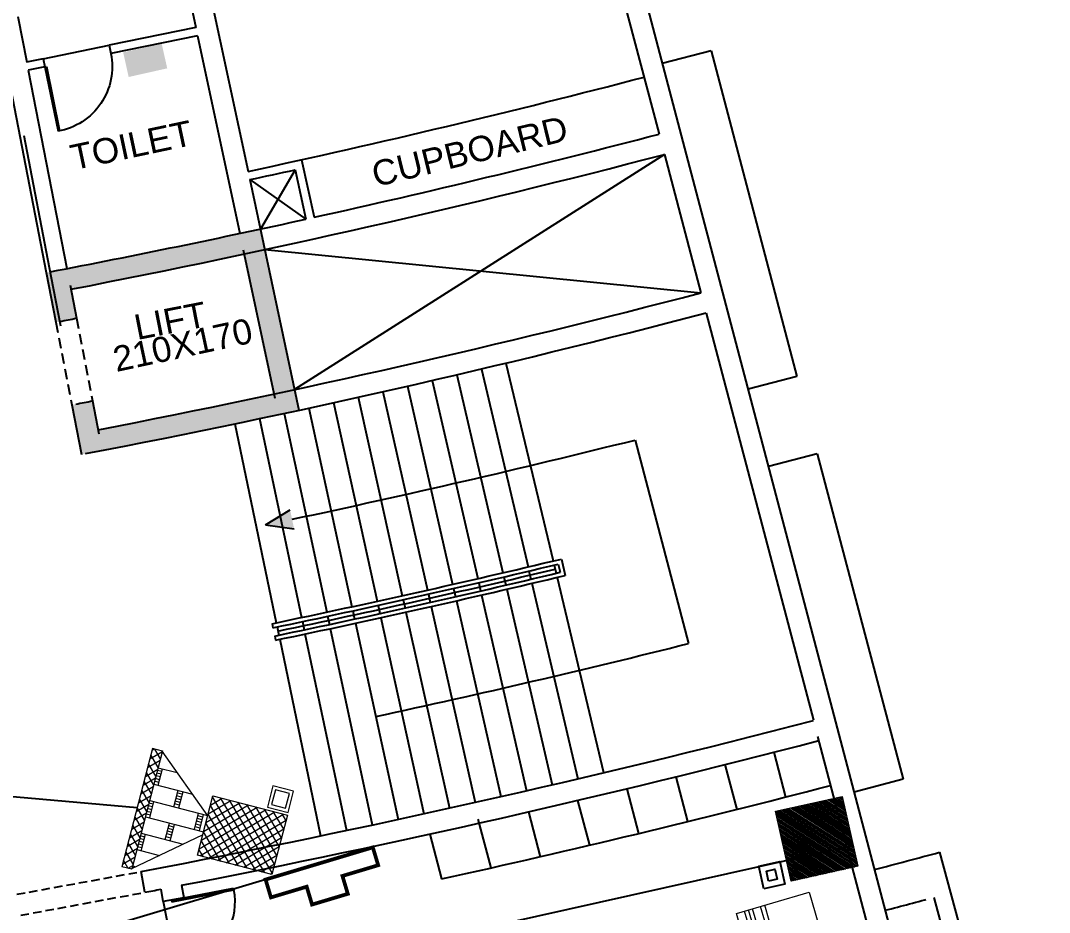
# Model space of a CAD drawing. Header units: inches. Extents: x -221585 to 401252, y -284294 to 332380.
# Drawn here: x 149091 to 150312, y 27899 to 28958 of the extents above; entities that cross this region are included whole.
import ezdxf
from ezdxf.enums import TextEntityAlignment as Align

# ---------------------------------------------------------------- set-up
doc = ezdxf.new("R2010")
doc.units = ezdxf.units.IN
doc.header["$MEASUREMENT"] = 0
doc.linetypes.add('HIDDEN', pattern=[0.375, 0.25, -0.125])
doc.linetypes.add('HIDDEN2', pattern=[0.1875, 0.125, -0.0625])
for name, color, linetype, lineweight in [('A-SEC-TXT', 3, 'Continuous', 0), ('A-WALL', 1, 'Continuous', 9), ('FURN', 56, 'Continuous', 0), ('text', 72, 'HIDDEN2', 5), ('Wall mount speaker', 2, 'Continuous', 0)]:
    doc.layers.add(name, color=color, linetype=linetype, lineweight=lineweight)
for name, color, linetype in [('A-TEXT', 3, 'Continuous'), ('AC-GRND-PATT', 251, 'Continuous'), ('ELV points', 7, 'Continuous'), ('Power', 7, 'Continuous'), ('TEL', 6, 'Continuous')]:
    doc.layers.add(name, color=color, linetype=linetype)
doc.styles.add('DIM', font='arial.ttf')
doc.styles.get("Standard").update_dxf_attribs({"font": 'arial.ttf'})
pattern_1 = [(135.0000000000003, (-206628.5231979876, -439172.1450680238), (31.07679027994059, 31.076790279941), []), (45.00000000000047, (-206628.5231979876, -439172.1450680238), (31.076790279941, -31.07679027994059), [])]

# ---------------------------------------------------------------- blocks, each defined once
blk = doc.blocks.new('d2')
at = {"color": 1, "ltscale": 8}
for p, q in [((-332.7724172614214, -186.4581764328696, 9945.751709231745), (-332.752790872899, -186.4543287226979, 9945.751709231745)), ((-332.752790872899, -186.4543287226979, 9945.751709231745), (-332.7527916240782, -186.4543288797367, 9945.731709231757)), ((-332.7527916240782, -186.4543288797367, 9945.731709231757), (-332.7527916240782, -186.4543288797367, 9945.731709231757)), ((-332.6085017414763, -187.1903182922934, 9945.751709231745), (-332.752790872899, -186.4543287226979, 9945.751709231745)), ((-332.6281281299989, -187.1941660024647, 9945.751709231745), (-332.7724172614215, -186.4581764328692, 9945.751709231745)), ((-334.2259961698037, -186.7431473710579, 9945.751709231745), (-334.2063697812812, -186.7392996608862, 9945.751709231745)), ((-334.0817070383812, -187.4791369406529, 9945.751709231745), (-334.2259961698038, -186.7431473710574, 9945.751709231745)), ((-334.0620806498586, -187.4752892304817, 9945.751709231745), (-334.2063697812812, -186.7392996608862, 9945.751709231745)), ((-332.6281281299988, -187.1941660024651, 9945.751709231745), (-332.6085017414762, -187.1903182922938, 9945.751709231745)), ((-334.0630681975737, -187.5773845544328, 9945.751709231745), (-332.5886641982305, -187.2883309031043, 9945.751709231745)), ((-334.0817070383811, -187.4791369406534, 9945.751709231745), (-334.0620806498586, -187.4752892304817, 9945.751709231745))]:
    blk.add_line(p, q, dxfattribs=at)
for centre, radius, start, end in [((-332.6281281299988, -187.1941660024651, 9945.751709231745), 0.7499999999999942, 101.0920325923212, 178.0402427362697), ((-334.0620806498586, -187.4752892304817, 9945.751709231745), 0.7500000000000046, 24.1438224483131, 101.0920325923255)]:
    blk.add_arc(centre, radius, start, end, dxfattribs=at)
blk = doc.blocks.new('TRTH')
at = {"color": 1, "ltscale": 8}
for p, q in [((-589.8393136805753, -68.75925391937484), (-589.8393136805753, -67.97951037179017)), ((-589.8193136805753, -68.75925391937484), (-589.8193136805753, -67.97925391937488)), ((-589.8393136805753, -68.75925391937484), (-589.8193136805753, -68.75925391937484)), ((-589.8393136805753, -68.85925391937485), (-589.0393136805752, -68.85925391937485))]:
    blk.add_line(p, q, dxfattribs=at)
blk.add_arc((-589.8193136805753, -68.75925391937484), 0.7799999999999728, 0, 91.4692835813525, dxfattribs=at)
blk = doc.blocks.new('A$C25933C84')
at = {"color": 8, "linetype": 'Continuous'}
for p, q in [((3.09138386e-08, 0.8999999646001342), (2.000000030913838, 0.8999999646001342)), ((3.09138386e-08, -3.53998679e-08), (3.09138386e-08, 0.8999999646001342)), ((0.3000000309138429, 0.8999999646001342), (0.3000000309138429, -3.53998679e-08)), ((0.6000000309138401, 0.6999999646001349), (0.6000000309138401, 0.8999999646001342)), ((2.000000030913838, 0.8999999646001342), (2.000000030913838, -3.53998679e-08)), ((0.6500000309138443, 0.2999999646001328), (0.6000000309138401, 0.6999999646001349)), ((0.7000000309138416, 0.4499999646001315), (0.6000000309138401, 0.6999999646001349)), ((0.9000000309138441, 0.2499999646001321), (0.7000000309138416, 0.4499999646001315)), ((0.7500000309138386, -3.53998679e-08), (0.6500000309138443, 0.2999999646001328)), ((0.7500000309138386, -3.53998679e-08), (0.9000000309138441, 0.2499999646001321)), ((2.000000030913838, -3.53998679e-08), (3.09138386e-08, -3.53998679e-08))]:
    blk.add_line(p, q, dxfattribs=at)
at = {"color": 8}
for p, q in [((0.9000000309138478, -3.53998679e-08), (0.9000000309138441, 0.8999999646001342)), ((0.9500000309138448, -3.53998679e-08), (0.9500000309138448, 0.8999999646001342)), ((1.000000030913841, -3.53998679e-08), (1.000000030913845, 0.8999999646001342)), ((1.050000030913845, -3.53998679e-08), (1.050000030913845, 0.8999999646001342)), ((0.6000000309138401, 0.7999999646001328), (2.000000030913838, 0.7999999646001364)), ((0.6000000309138401, 0.7499999646001321), (2.000000030913838, 0.7499999646001358)), ((0.6000000309138401, 0.6999999646001314), (2.000000030913838, 0.6999999646001349)), ((0.6400000309138392, 0.59999996460013), (2.000000030913838, 0.59999996460013)), ((0.6600000309138389, 0.5499999646001295), (2.000000030913835, 0.5499999646001257))]:
    blk.add_line(p, q, dxfattribs=at)
blk = doc.blocks.new('A$C54490F4E')
at = {"layer": 'Wall mount speaker', "ltscale": 0.1}
h = blk.add_hatch(dxfattribs=at)
h.set_pattern_fill('ANSI31', color=3, scale=50, style=0)
h.set_pattern_definition([(45, (0, 0), (-4.419417382415921, 4.419417382415922), [])])
h.paths.add_polyline_path([(347.3943627336994, 331.8744077282026), (0, 331.8744077282026), (0, -0.000979312986601144), (347.3943627336994, -0.000979312986601144)])
at = {"layer": 'Wall mount speaker', "color": 3, "ltscale": 0.1}
blk.add_lwpolyline([(0, 331.8744077282026), (347.3943627336994, 331.8744077282026), (347.3943627336994, -0.000979312986601144), (0, -0.000979312986601144)], close=True, dxfattribs=at)
blk = doc.blocks.new('A$C1A917D7C')
at = {"layer": 'TEL', "elevation": 4.688536560893128e-10}
for points in [[(-0.001348408171907067, 956.4689931767061), (227.1987723985221, 956.4689931767061), (227.1987723985221, 744.3099329518154), (-0.001348408171907067, 744.3099329518154)], [(63.03447302966379, 893.4331717165187), (164.1629509606864, 893.4331717165187), (164.1629509606864, 807.3457543971017), (63.03447302966379, 807.3457543971017)]]:
    blk.add_lwpolyline(points, close=True, dxfattribs=at)
at = {"layer": 'Wall mount speaker', "color": 2, "ltscale": 0.1, "xscale": 2.038325862171721, "yscale": 2.038325862171721, "zscale": 2.038325862171721}
blk.add_blockref('A$C54490F4E', (14.10959961800836, 0.001338687725365162), dxfattribs=at)
blk = doc.blocks.new('data')
at = {"layer": 'Power', "color": 3, "const_width": 2}
blk.add_lwpolyline([(58948.65488717612, 155709.8161146982), (58948.65488717612, 155714.8161146982), (58948.65488717612, 155719.8161146982), (58958.65488717612, 155719.8161146982), (58968.65488717612, 155719.8161146982), (58968.65488717612, 155724.8161146982), (58968.65488717612, 155729.8161146982), (58978.65488717612, 155729.8161146982), (58988.65488717612, 155729.8161146982), (58988.65488717612, 155719.8161146982), (59008.65488717612, 155719.8161146982), (59008.65488717612, 155709.8161146982), (58948.65488717612, 155709.8161146982)], dxfattribs=at)
blk = doc.blocks.new('A$C08703A85')
at = {"layer": 'AC-GRND-PATT', "lineweight": -2, "ltscale": 0.1}
h = blk.add_hatch(dxfattribs=at)
h.set_pattern_fill('ANSI37', color=0, scale=351.5937463113331, angle=-2.691e-13)
h.set_pattern_definition(pattern_1)
h.paths.add_polyline_path([(-0.003734150435775518, 836.800141538959), (67.48671045014635, 836.800141538959), (70.3150150985457, 834.4036621111445), (70.3150150985457, 5.948316450696439), (63.24153318116441, 0.001329909544438124), (-0.003734150435775518, 0.001329909544438124)])
h = blk.add_hatch(dxfattribs=at)
h.set_pattern_fill('BRSTONE', color=0, scale=351.5937463113331, angle=-2.691e-13)
h.set_pattern_definition([(180.000000000001, (-206628.5231979876, -439172.1450680238), (-6.724011267479903e-13, 116.02593628274), []), (90, (-206944.9575696974, -439172.1450680238), (175.7968731556658, 116.025936282741), [116.02593628274, -116.02593628274]), (90, (-206909.7981950431, -439172.1450680238), (175.7968731556658, 116.025936282741), [116.02593628274, -116.02593628274]), (180.000000000001, (-206944.9575696974, -439152.8074119729), (-175.7968731556674, 116.025936282739), [-316.4343716801998, 35.1593746311333]), (180.000000000001, (-206944.9575696974, -439133.469755922), (-175.7968731556674, 116.025936282739), [-316.4343716801998, 35.1593746311333]), (180.000000000001, (-206944.9575696974, -439114.132099886), (-175.7968731556674, 116.025936282739), [-316.4343716801998, 35.1593746311333]), (180.000000000001, (-206944.9575696974, -439094.794443835), (-175.7968731556674, 116.025936282739), [-316.4343716801998, 35.1593746311333]), (180.000000000001, (-206944.9575696974, -439075.4567877841), (-175.7968731556674, 116.025936282739), [-316.4343716801998, 35.1593746311333])])
h.paths.add_polyline_path([(70.3150150985457, 834.4036621111445), (481.4555202932097, 486.0360413151793), (481.4555202932097, 351.6121742981486), (70.3150150985457, 5.948316450696439)])
h = blk.add_hatch(dxfattribs=at)
h.set_pattern_fill('ANSI37', color=0, scale=351.5937463113331, angle=-2.691e-13)
h.set_pattern_definition(pattern_1)
h.paths.add_polyline_path([(1008.846139809582, 627.6013600486331), (1008.846139809582, 205.6888644653372), (481.4555202932097, 205.6888644653372), (481.4555202932097, 416.6451122718863), (481.4555202932097, 627.6013600486331)])
at = {"layer": 'A-WALL', "color": 10, "lineweight": -2, "ltscale": 0.1}
for p, q in [((-0.003734150435775518, 836.800141538959), (-0.003734150435775518, 0.001329909544438124)), ((70.3150150985457, 836.800141538959), (-0.003734150435775518, 836.800141538959)), ((481.4555202932097, 486.0360413151793), (67.48671045014635, 836.800141538959)), ((70.3150150985457, 838.5576078253798), (70.3150150985457, 0.001329909544438124)), ((481.4555202932097, 205.6888644653372), (481.4555202932097, 627.6013600486331)), ((481.4555202932097, 627.6013600486331), (1008.846139809582, 627.6013600486331)), ((1008.846139809582, 627.6013600486331), (1008.846139809582, 205.6888644653372)), ((498.59251584718, 471.5155203151517), (494.5514070005156, 474.9396330821328)), ((481.4555202932097, 205.6888644653372), (481.4555202932097, 416.6451122718863)), ((481.4555202932097, 351.6121742981486), (63.24153318116441, 0.001329909544438124)), ((1008.846139809582, 205.6888644653372), (481.4555202932097, 205.6888644653372))]:
    blk.add_line(p, q, dxfattribs=at)
at = {"layer": 'A-WALL', "color": 10, "linetype": 'ByBlock', "lineweight": -2, "ltscale": 0.1}
blk.add_line((70.3150150985457, 0.001329909544438124), (-0.003734150435775518, 0.001329909544438124), dxfattribs=at)
blk = doc.blocks.new('A$C1C8104B6')
at = {"color": 6}
for points in [[(736.5003980866168, 0.0002716926392167807), (887, 0.0002716926392167807), (887, 146), (736.5003980866168, 146)], [(759.5003980866168, 23.00027169263922), (864, 23.00027169263922), (864, 123), (759.5003980866168, 123)]]:
    blk.add_lwpolyline(points, close=True, dxfattribs=at)
at = {"layer": 'A-SEC-TXT', "rotation": 270}
blk.add_blockref('A$C08703A85', (89.89903803798393, 1008.846411502222), dxfattribs=at)

msp = doc.modelspace()

# ---------------------------------------------------------------- hatches: boundary and pattern name
at = {"ltscale": 10}
h = msp.add_hatch(color=4, dxfattribs=at)
h.dxf.hatch_style = 1
edge = h.paths.add_edge_path()
edge.add_line((149356.0815791836, 28680.96632060238), (149391.5258733451, 28514.72010622478))
edge.add_arc((147043.8030472375, 39510.42508547644), 11243.54616920153, 280.96579519097565, 282.0524052153104, ccw=False)
edge.add_line((149182.5834915088, 28472.1757374064), (149175.8983706633, 28506.53137301338))
edge.add_arc((143725.6505870802, 56654.9660352142), 28671.23253079016, 280.90834834500026, 280.9583076510803, ccw=False)
edge.add_line((149151.3521508685, 28501.789706861), (149162.7732554616, 28442.8866571836))
edge.add_arc((146962.9866923271, 39912.08014489088), 11678.24730778616, 280.8574503099009, 282.1513114415081)
edge.add_line((149421.1892696545, 28495.48256633729), (149375.3154310586, 28710.64701375669))
edge.add_arc((146962.6208569221, 39913.87757988967), 11460.0815977027, 280.8553299656909, 282.15343178569225, ccw=False)
edge.add_line((149120.8958710573, 28658.864510623), (149132.3169761414, 28599.96145841321))
edge.add_arc((143754.2033465864, 56507.70842028078), 28421.23232198126, 280.9077770544286, 280.9581758152012)
edge.add_line((149156.863225136, 28604.70297397186), (149150.2009241353, 28639.06303429454))
edge.add_arc((146987.5513186387, 39791.38838533394), 11360.07984353942, 280.9745380783752, 282.0342236726813)
h = msp.add_hatch(color=2, dxfattribs=at)
h.dxf.hatch_style = 1
h.paths.add_polyline_path([(149415.3600570502, 28354.69844849462), (149381.4282379781, 28359.25676127257), (149410.581196387, 28377.20812826593)])

# ---------------------------------------------------------------- linework, layer by layer
at = {"color": 4, "ltscale": 10}
for p, q in [((149311.7184619239, 29008.93918071337, -0.005813458577303088), (149360.7192091093, 28779.10843155488, -0.005813458577303088)), ((149287.2679940448, 29003.72625250639, -0.005813458577303088), (149298.737354561, 28949.9309152667, -0.005813458577303088)), ((149087.380837108, 28963.05049809739, -0.005813458577303088), (149097.854191429, 28909.03536279856, -0.005813458577303088)), ((149062.9047998922, 28958.2840268807, -0.005813458577303088), (149120.8990374216, 28658.84818104022, -0.005813458577303088)), ((149298.8277449557, 28949.94931683438, -0.005813458577303088), (149195.8484902133, 28928.9849241507, -0.005813458577303088)), ((149300.8226145561, 28940.15031202378, -0.005813458577303088), (149197.7520873381, 28919.16733819946, -0.005813458577303088)), ((149300.8226145561, 28940.15031202378, -0.005813458577303088), (149350.8686509769, 28705.4167884816, -0.005813458577303088)), ((149195.8484902133, 28928.9849241507, -0.005813458577303088), (149197.7520873381, 28919.16733819938, -0.005813458577303088)), ((149117.4530511861, 28913.02527506898, -0.005813458577303088), (149097.7629189534, 28909.01678165789, -0.005813458577303088)), ((149117.4530511861, 28913.02527506898, -0.005813458577303088), (149119.3566483107, 28903.20768911777, -0.005813458577303088)), ((149119.3566483107, 28903.20768911777, -0.005813458577303088), (149099.7577885538, 28899.21777684729, -0.005813458577303088)), ((149099.7577885537, 28899.21777684729, -0.005813458577303088), (149145.4421378194, 28663.60593454698, -0.005813458577303088)), ((149094.289002969, 28821.64644710653, -0.005813458577303088), (149126.6488017469, 28654.75446048437, -0.005813458577303088)), ((149424.192881732, 28792.78402002169, -0.005813458577303088), (149439.2329651453, 28724.62153044507, -0.005813458577303088)), ((149416.5398002954, 28781.05751425949, -0.005813458577303088), (149429.4678552064, 28722.46685462659, -0.005813458577303088)), ((149362.804383691, 28769.3282289302, -0.005813458577303088), (149421.1892696545, 28495.48256633729, -0.005813458577303088)), ((149479.0704405404, 28733.52863022908, -0.005813458577303088), (149479.0743593453, 28733.51138402989, -0.005813458577303088)), ((149355.0389935423, 28685.85641417817, -0.005813458577303088), (149392.5720766324, 28509.81304544838, -0.005813458577303088)), ((149120.8958710573, 28658.864510623, -0.005813458577303088), (149132.3169761414, 28599.96145841324, -0.005813458577303088)), ((149126.6488017468, 28654.75446048437, -0.005813458577303088), (149138.069906831, 28595.85140827455, -0.005813458577303088)), ((149149.249166925, 28643.97161435529, -0.005813458577303088), (149156.863225136, 28604.70297397186, -0.005813458577303088)), ((149175.8983706633, 28506.53137301338, -0.005813458577303088), (149183.5124288743, 28467.26273262997, -0.005813458577303088)), ((149151.3521508685, 28501.78970686103, -0.005813458577303088), (149162.7732554616, 28442.8866571836, -0.005813458577303088)), ((149238.2257540736, 27922.82640364194, -0.005813458577303088), (149233.690977039, 27947.41199555476, -0.005813458577303088)), ((149260.0658007375, 27911.71473026367, 0.4108647754949715), (149257.3251743828, 27926.468234446, 0.4413479292386882)), ((149281.7861029099, 27931.24811435024, 0.4413479292382334), (149284.6100718055, 27916.3415200413, 0.4157120098005258)), ((149284.6100718055, 27916.3415200413, 0.4157120098005258), (149260.0658007375, 27911.71473026367, 0.4108647754949715))]:
    msp.add_line(p, q, dxfattribs=at)
at = {"color": 4, "ltscale": 8}
for p, q in [((149824.5982057598, 29013.51089298907, 0.4152727955343156), (150130.2228508886, 27853.06411420637, 0.4152727955343156)), ((149800.4225934134, 29007.14380827725, 0.4152727955343156), (149848.8125365092, 28823.40877746134, 0.4152727955343156)), ((149855.166464952, 28799.23992500773, -58.42977080888155), (149898.4838838688, 28634.85088685622, 0.8364210417159361)), ((149904.8429674589, 28610.66306422996, 0.4152727955343156), (150032.1848443511, 28127.15012377083, 0.4152727955343156)), ((150037.1531877625, 28107.77682156376, 0.4152727955343156), (150105.9177960062, 27846.67985375559, 0.4152727955343156))]:
    msp.add_line(p, q, dxfattribs=at)
at = {"color": 20, "ltscale": 10}
for p, q in [((149910.6252874156, 28922.43873013697, 0.4152727955343156), (149852.6038177867, 28907.15772682907, 0.4152727955343156)), ((149910.6252874155, 28922.43873013697, 0.4152727955343156), (150012.4986428015, 28535.62893261058, 0.4152727955343156)), ((150012.4986428014, 28535.62893261058, 0.4152727955343156), (149954.4771731723, 28520.34792930268, 0.4152727955343156)), ((150036.6843589299, 28443.79655972739, 0.4152727955343156), (149978.662889301, 28428.51555641946, 0.4152727955343156)), ((150036.6843589299, 28443.79655972739, 0.4152727955343156), (150138.5577143158, 28056.98676220096, 0.4152727955343156)), ((150138.5577143158, 28056.98676220096, 0.4152727955343156), (150080.5362446869, 28041.70575889309, 0.4152727955343156)), ((150181.9246181367, 27970.36103097578, -0.005813458577303088), (150312.4263946349, 27487.69211097907, -0.005813458577303088))]:
    msp.add_line(p, q, dxfattribs=at)
at = {"color": 2, "ltscale": 10}
for p, q in [((149855.166464952, 28799.23992500773, -58.42977080888155), (149415.9742943611, 28519.94263577201, -0.005813458577303088)), ((149416.5398002954, 28781.05751425949, -0.005813458577303088), (149375.3084467066, 28710.65568519534, -0.005813458601410915)), ((149362.804383691, 28769.3282289302, -0.005813458577303088), (149429.4678552064, 28722.46685462659, -0.005813458577303088)), ((149380.5701171278, 28686.21565954947, -0.005813215028504182), (149898.4838838688, 28634.85088685622, 0.8364210417159361)), ((149820.2842132599, 28460.04659548479, 0.4152727955343156), (149883.9598911165, 28218.27212986739, 0.4152727955343156)), ((149381.4282379781, 28359.25676127257, -0.005813458577303088), (149410.581196387, 28377.20812826593, -0.005813458577303088)), ((149381.4282379781, 28359.25676127257, -0.005813458577303088), (149415.3600570502, 28354.69844849462, -0.005813458577303088)), ((149729.071182257, 28312.66787793177, -0.005813458577303088), (149731.3908049383, 28302.94062916185, -0.005813458577303088)), ((149732.7742558157, 28318.69441271982, -0.005813458577303088), (149737.4135024322, 28299.23990992272, -0.005813458577303088))]:
    msp.add_line(p, q, dxfattribs=at)
at = {"color": 2, "linetype": 'HIDDEN2', "ltscale": 100}
for p, q in [((149156.8632251358, 28604.70297397186, -0.005813458577303088), (149175.8983706635, 28506.53137301338, -0.005813458577303088)), ((149132.3203248962, 28599.94418759002, -0.005813458577303088), (149151.3554704238, 28501.77258663152, -0.005813458577303088))]:
    msp.add_line(p, q, dxfattribs=at)
at = {"color": 2, "ltscale": 8}
for p, q in [((149637.8090699904, 28544.35590339232, 0.4151723493089019), (149693.2158487993, 28309.29774279795, 0.4239911958721603)), ((149666.9998860675, 28551.27672562552, 0.415173774708288), (149723.0181565782, 28316.3635430048, 0.4239926511309324)), ((149608.6003430627, 28537.51106629406, 0.415170923914344), (149663.395254972, 28302.30951946911, 0.4239897406183157)), ((149550.1291555644, 28524.04935213343, 0.4151595205841279), (149603.6992080574, 28288.56580817357, 0.4239780984101671)), ((149579.3737051027, 28530.74221510255, 0.4151666477017102), (149633.5563749105, 28295.39887380631, 0.4239853748272147)), ((149491.5863177503, 28510.89160784478, 0.415136712996965), (149543.9300098901, 28275.13243433677, 0.4239548130477253)), ((149520.8666935382, 28517.4324812462, 0.4151495424167937), (149573.8237534842, 28281.81032651138, 0.423967911219334)), ((149432.971817973, 28498.03788284045, 0.4151024992990173), (149484.0876485786, 28262.00944840621, 0.4239198826383177)), ((149462.2880265626, 28504.42673887803, 0.4151210320639382), (149514.017975603, 28268.53213874427, 0.4239388036291771)), ((149374.2856387557, 28485.48825126419, 0.4150568767085812), (149424.1721062802, 28249.19692607869, 0.4238733043419707)), ((149403.6376896145, 28491.72504977301, 0.4150811143254884), (149454.1390264006, 28255.56437357394, 0.4238980496905427)), ((149344.9156622999, 28479.32750045114, 0.4150297859554151), (149394.1868850559, 28242.90711933283, 0.4238456460894007)), ((149724.1779551395, 28311.49991603541, 0.424175236564114), (149726.497552262, 28301.77266209667, 0.4245404074304773)), ((149694.362987077, 28304.4311142142, 0.424173780687136), (149696.6572636322, 28294.69785704675, 0.4245389503170838)), ((149634.6781693164, 28290.52634086019, 0.4241679571693577), (149636.9217581284, 28280.78127496802, 0.4245331218536439)), ((149664.5297251979, 28297.43992222637, 0.4241723248150855), (149666.7986656497, 28287.70072774084, 0.424537493208625)), ((149697.8044019098, 28289.83122846299, 0.4247215351320577), (149752.5228977523, 28057.6930450189, 0.4334308308063317)), ((149727.6573508233, 28296.90903512728, 0.4247229928636571), (149782.9797421973, 28064.91402868823, 0.4334323180263944)), ((149574.9201729448, 28276.9320210303, 0.4241504861427821), (149577.1130118659, 28267.1754100682, 0.4245156359896782)), ((149604.8083188751, 28283.69037248082, 0.4241606776612237), (149607.0265405104, 28273.93950109534, 0.4245258361633368)), ((149638.0435525343, 28275.90874202193, 0.424715704195787), (149691.5531456986, 28043.4889204933, 0.4334248819160056)), ((149667.9331358755, 28282.8311304981, 0.4247200774053947), (149722.0473656493, 28050.55134201881, 0.4334293435913033)), ((149515.0889890407, 28263.64819257172, 0.4241213661874639), (149517.2310159161, 28253.88030022664, 0.4244864913040374)), ((149545.0137302242, 28270.25129202813, 0.4241373824069541), (149547.1811708926, 28260.48900741084, 0.4245025211254116)), ((149578.2094313265, 28262.29710458715, 0.4246982109131263), (149630.5086395961, 28029.60193314096, 0.433407034761597)), ((149608.1356513281, 28269.06406540256, 0.4247084154143934), (149661.0402373305, 28036.50578285837, 0.4334174456897983)), ((149455.1846027316, 28250.67491858017, 0.4240805949361963), (149457.2757553936, 28240.89600859264, 0.4244456854275018)), ((149485.1459473489, 28257.12273133716, 0.4241024371588011), (149487.2625448895, 28247.34929719912, 0.4244675461997645)), ((149548.2648912267, 28255.60786510217, 0.4246850904846422), (149599.958351166, 28022.77737697937, 0.4333936489198642)), ((149389.2918364732, 28241.88805088522, 0.4238456073207093), (149390.3119446968, 28236.99321853653, 0.4240281303213109)), ((149395.2069931875, 28238.01228742565, 0.424028169073539), (149397.2472094507, 28228.22262361117, 0.424393215041821)), ((149425.2049523987, 28244.30476613696, 0.4240558390755815), (149427.2706446358, 28234.52044625349, 0.4244209085428032)), ((149488.3208436599, 28242.4625801301, 0.4246501007202479), (149538.8016950033, 28009.36617593725, 0.4333579513472596)), ((149518.3020293537, 28248.99635405409, 0.4246690538623223), (149569.3893703315, 28016.03212162382, 0.4333772878925899)), ((149392.3521611438, 28227.20355384027, 0.4243931763224751), (149393.3722693672, 28222.30872149272, 0.4245756993230358)), ((149428.3034907543, 28229.62828631177, 0.4246034432764141), (149477.5702506077, 27996.27225709132, 0.4333103500696378)), ((149458.3213317245, 28236.00655359887, 0.4246282306731555), (149508.1953227121, 28002.77955039604, 0.4333356388908189)), ((149398.2673175823, 28223.327791704, 0.4245757380259612), (149446.9264754593, 27989.84430973, 0.4332820843694627))]:
    msp.add_line(p, q, dxfattribs=at)
at = {"color": 253, "ltscale": 8}
for p, q in [((149985.1767753415, 28089.17515257867, 0.4152727955343156), (149999.184669414, 28035.98763706598, 0.4152727955343156)), ((149927.0157503456, 28074.42403643344, 0.4152727955343156), (149941.0242783718, 28021.23411381927, 0.4152727955343156)), ((149868.7786435769, 28059.96180029034, 0.4152727955343156), (149882.7881512835, 28006.76815786138, 0.4152727955343156)), ((149810.4654389988, 28045.78850503995, 0.4152727955343156), (149824.4762723304, 27992.58982925648, 0.4152727955343156)), ((149752.0761149083, 28031.90423308809, 0.4152727955343156), (149766.0886201038, 27978.69920929188, 0.4152727955343156)), ((149693.6106439277, 28018.30908838661, 0.4152727955343156), (149707.6251675978, 27965.09640050797, 0.4152727955343156)), ((149633.7947261239, 28009.84154609159, 0.4152727955343156), (149649.0858821995, 27951.78152673617, 0.4152727955343156)), ((149576.4511233498, 27991.98670451289, 0.4152727955343156), (149590.4707256759, 27938.75473314417, 0.4152727955343156))]:
    msp.add_line(p, q, dxfattribs=at)
at = {"color": 144}
msp.add_line((149072.1440507036, 28037.49946883287, -0.005813458577303088), (149229.0905933277, 28023.37241816071), dxfattribs=at)
at = {"color": 6}
msp.add_line((149061.3024822515, 27751.27408576378, 0.08197296359399511), (150079.3941732213, 27978.49282678131, 0.421086253814521), dxfattribs=at)
at = {"color": 42}
msp.add_line((149445.2060363054, 27957.05474604899), (148569.5095851894, 27694.74769851394), dxfattribs=at)
at = {"color": 2, "linetype": 'HIDDEN2', "ltscale": 80}
for p, q in [((149086.1455013547, 27920.38733352926, -0.005813458577303088), (149233.690977006, 27947.41199554848, -0.005813458577303088)), ((149090.6993899989, 27895.56783266448, -0.005813458577303088), (149238.2028093233, 27922.82210871649, -0.005813458577303088))]:
    msp.add_line(p, q, dxfattribs=at)
at = {"color": 20, "linetype": 'HIDDEN', "ltscale": 200}
msp.add_line((150175.3476011787, 27916.80487410318, -0.005813458577303088), (150279.1091008023, 27530.49728785119, -0.005813458577303088), dxfattribs=at)
at = {"color": 4, "ltscale": 10}
for centre, radius, start, end in [((146987.5506637612, 39786.59870603018, -0.005813458577303088), 11260.40723452308, 282.1665041138489, 284.6264381575547), ((146986.3093797308, 39793.60791008652, 0.8363590496459343), 11337.51266072134, 282.4950088566438, 284.6243560511018), ((146992.8527058486, 39765.34142893728, -58.42977080888155), 11333.50000000172, 280.9732954312253, 284.628659795897), ((146521.5339889585, 41915.00416608516, -0.005813458577303088), 13449.22352036277, 282.196146911754, 282.4304583652377), ((146992.8527058488, 39765.34142893559, -0.005813458577303088), 11308.5, 280.8719631430671, 282.4429607413086), ((146992.8527058596, 39765.34142889095, 0.8364210417159361), 11503.49999995406, 280.9734112084004, 284.6306331046619), ((146992.8527058488, 39765.34142893559, -0.005813458577303088), 11368.5, 280.8724979485562, 280.9732954312253), ((147090.8958955403, 39296.82554113005, 0.8364210417159361), 11049.90359288788, 280.8329433223932, 284.7525836030139), ((146992.8527058488, 39765.34142893559, -0.005813458577303088), 11468.5, 280.8729393271124, 280.9732954312253), ((146940.036471987, 40019.99543001503, -28.99148811092261), 12288.53619315786, 280.757342535581, 284.5742592167911), ((146992.8527058492, 39765.34142893344, 29.10197779938242), 12053.49999999784, 280.9468916056734, 284.6361992897854), ((146992.8527058488, 39765.34142893559, -0.005813458577303088), 12053.5, 280.7359960588661, 280.8279290681033)]:
    msp.add_arc(centre, radius, start, end, dxfattribs=at)
at = {"color": 2, "ltscale": 10}
for radius, start, end in [(11653.5, 281.9860703380606, 284.0415291983821), (11903.5, 282.2196358268405, 284.0565107527273)]:
    msp.add_arc((146992.8523432828, 39765.34142890858, -0.005813458577303088), radius, start, end, dxfattribs=at)
at = {"color": 2, "ltscale": 8}
for radius, start, end in [(11770, 281.7478922296769, 283.4613045334161), (11775, 281.7479025647168, 283.4369544388874), (11785, 281.7479232092512, 283.4369337933869), (11790, 281.7479335187439, 283.4612219533176), (11780, 281.7722319845652, 283.4126250188016)]:
    msp.add_arc((146992.8523432828, 39765.34142890858, -0.005813458577303088), radius, start, end, dxfattribs=at)
at = {"color": 253, "ltscale": 10}
msp.add_arc((146992.8527058488, 39765.34142893559, -0.005813458577303088), 12108.5, 282.3878653535095, 284.6361740274103, dxfattribs=at)
at = {"color": 20, "ltscale": 10}
msp.add_arc((146992.8527058475, 39765.34142893519, -0.005813458577303088), 12218.5, 284.7544739138183, 285.1296177537168, dxfattribs=at)
at = {"color": 20, "linetype": 'HIDDEN', "ltscale": 200}
msp.add_arc((146992.8527058475, 39765.34142893519, -0.005813458577303088), 12268.5, 284.7544739138183, 285.0346856734409, dxfattribs=at)
at = {"color": 3, "ltscale": 10}
msp.add_solid([(149212.3758981049, 28920.5764343772, 0.4152727939332976), (149258.1490551159, 28930.83239448398, 0.4152727939332976), (149218.9426280094, 28891.26860206863, 0.4152727939332976), (149264.7157850205, 28901.5245621754, 0.4152727939332976)], dxfattribs=at)

# ---------------------------------------------------------------- block references
at = {"color": 4, "xscale": -99.99999999999517, "yscale": 100, "zscale": 100, "rotation": 191.5069594634383}
msp.add_blockref('TRTH', (208289.4880968232, 33932.02883084961, -0.005813458577303088), dxfattribs=at)
at = {"color": 1, "xscale": 99.99999999999297, "yscale": 99.99999999999297, "zscale": 99.99999999999297, "rotation": 269.7456121792251}
msp.add_blockref('d2', (167869.2990300817, -5577.545128897953, -994574.7600583986), dxfattribs=at)
at = {"layer": 'A-SEC-TXT', "xscale": 0.17325, "yscale": 0.17325, "zscale": 0.17325, "rotation": 75.45115122361302}
msp.add_blockref('A$C1C8104B6', (149376.1473702516, 27894.22683095602), dxfattribs=at)
at = {"layer": 'A-SEC-TXT', "color": 30, "xscale": 0.12012, "yscale": 0.12012, "zscale": 0.12012, "rotation": 102.5811468991133}
msp.add_blockref('A$C1A917D7C', (150085.2962412062, 27952.04725838122, 0.4210862537554907), dxfattribs=at)
at = {"layer": 'ELV points', "xscale": 2.216327740261546, "yscale": 2.216327740261546, "zscale": 2.216327740261546, "rotation": 196.7110917399401}
msp.add_blockref('data', (175407.4363345682, 396073.0734087723), dxfattribs=at)
at = {"layer": 'FURN', "extrusion": (-1.8e-14, -3.4e-15, -1), "xscale": -100.0000000000056, "yscale": 100, "zscale": -100.0000000000056, "rotation": 253.6355424414875}
msp.add_blockref('A$C25933C84', (-150083.4091367698, 27731.0538042788, -1.257445306859796), dxfattribs=at)

# ---------------------------------------------------------------- texts
at = {"layer": 'A-TEXT'}
for s, rotation, p in [('CUPBOARD', 13.67618914482472, (149623.8753162074, 28803.04404957088, -0.4268997126889218)), ('LIFT', 11.07152445098766, (149268.3516366074, 28601.74436468929, -0.005813458577303088))]:
    msp.add_text(s, height=30, rotation=rotation, dxfattribs=at).set_placement(p, align=Align.MIDDLE)
at = {"layer": 'text', "lineweight": -2, "ltscale": 2, "char_height": 30, "attachment_point": 7, "style": 'DIM'}
for s, insert, width, rotation in [('{\\C3;TOILET}', (149153.5446957545, 28780.04421417847, -0.4268997126889218), 355.219679429928, 11.96552849249613), ('{\\C3;210X170}', (149204.2853324913, 28540.33980316042, 0.8363580274035405), 592.7904476856264, 12.14596205897312)]:
    msp.add_mtext(s, dxfattribs=dict(at, insert=insert, width=width, rotation=rotation))

doc.saveas('drawing.dxf')
